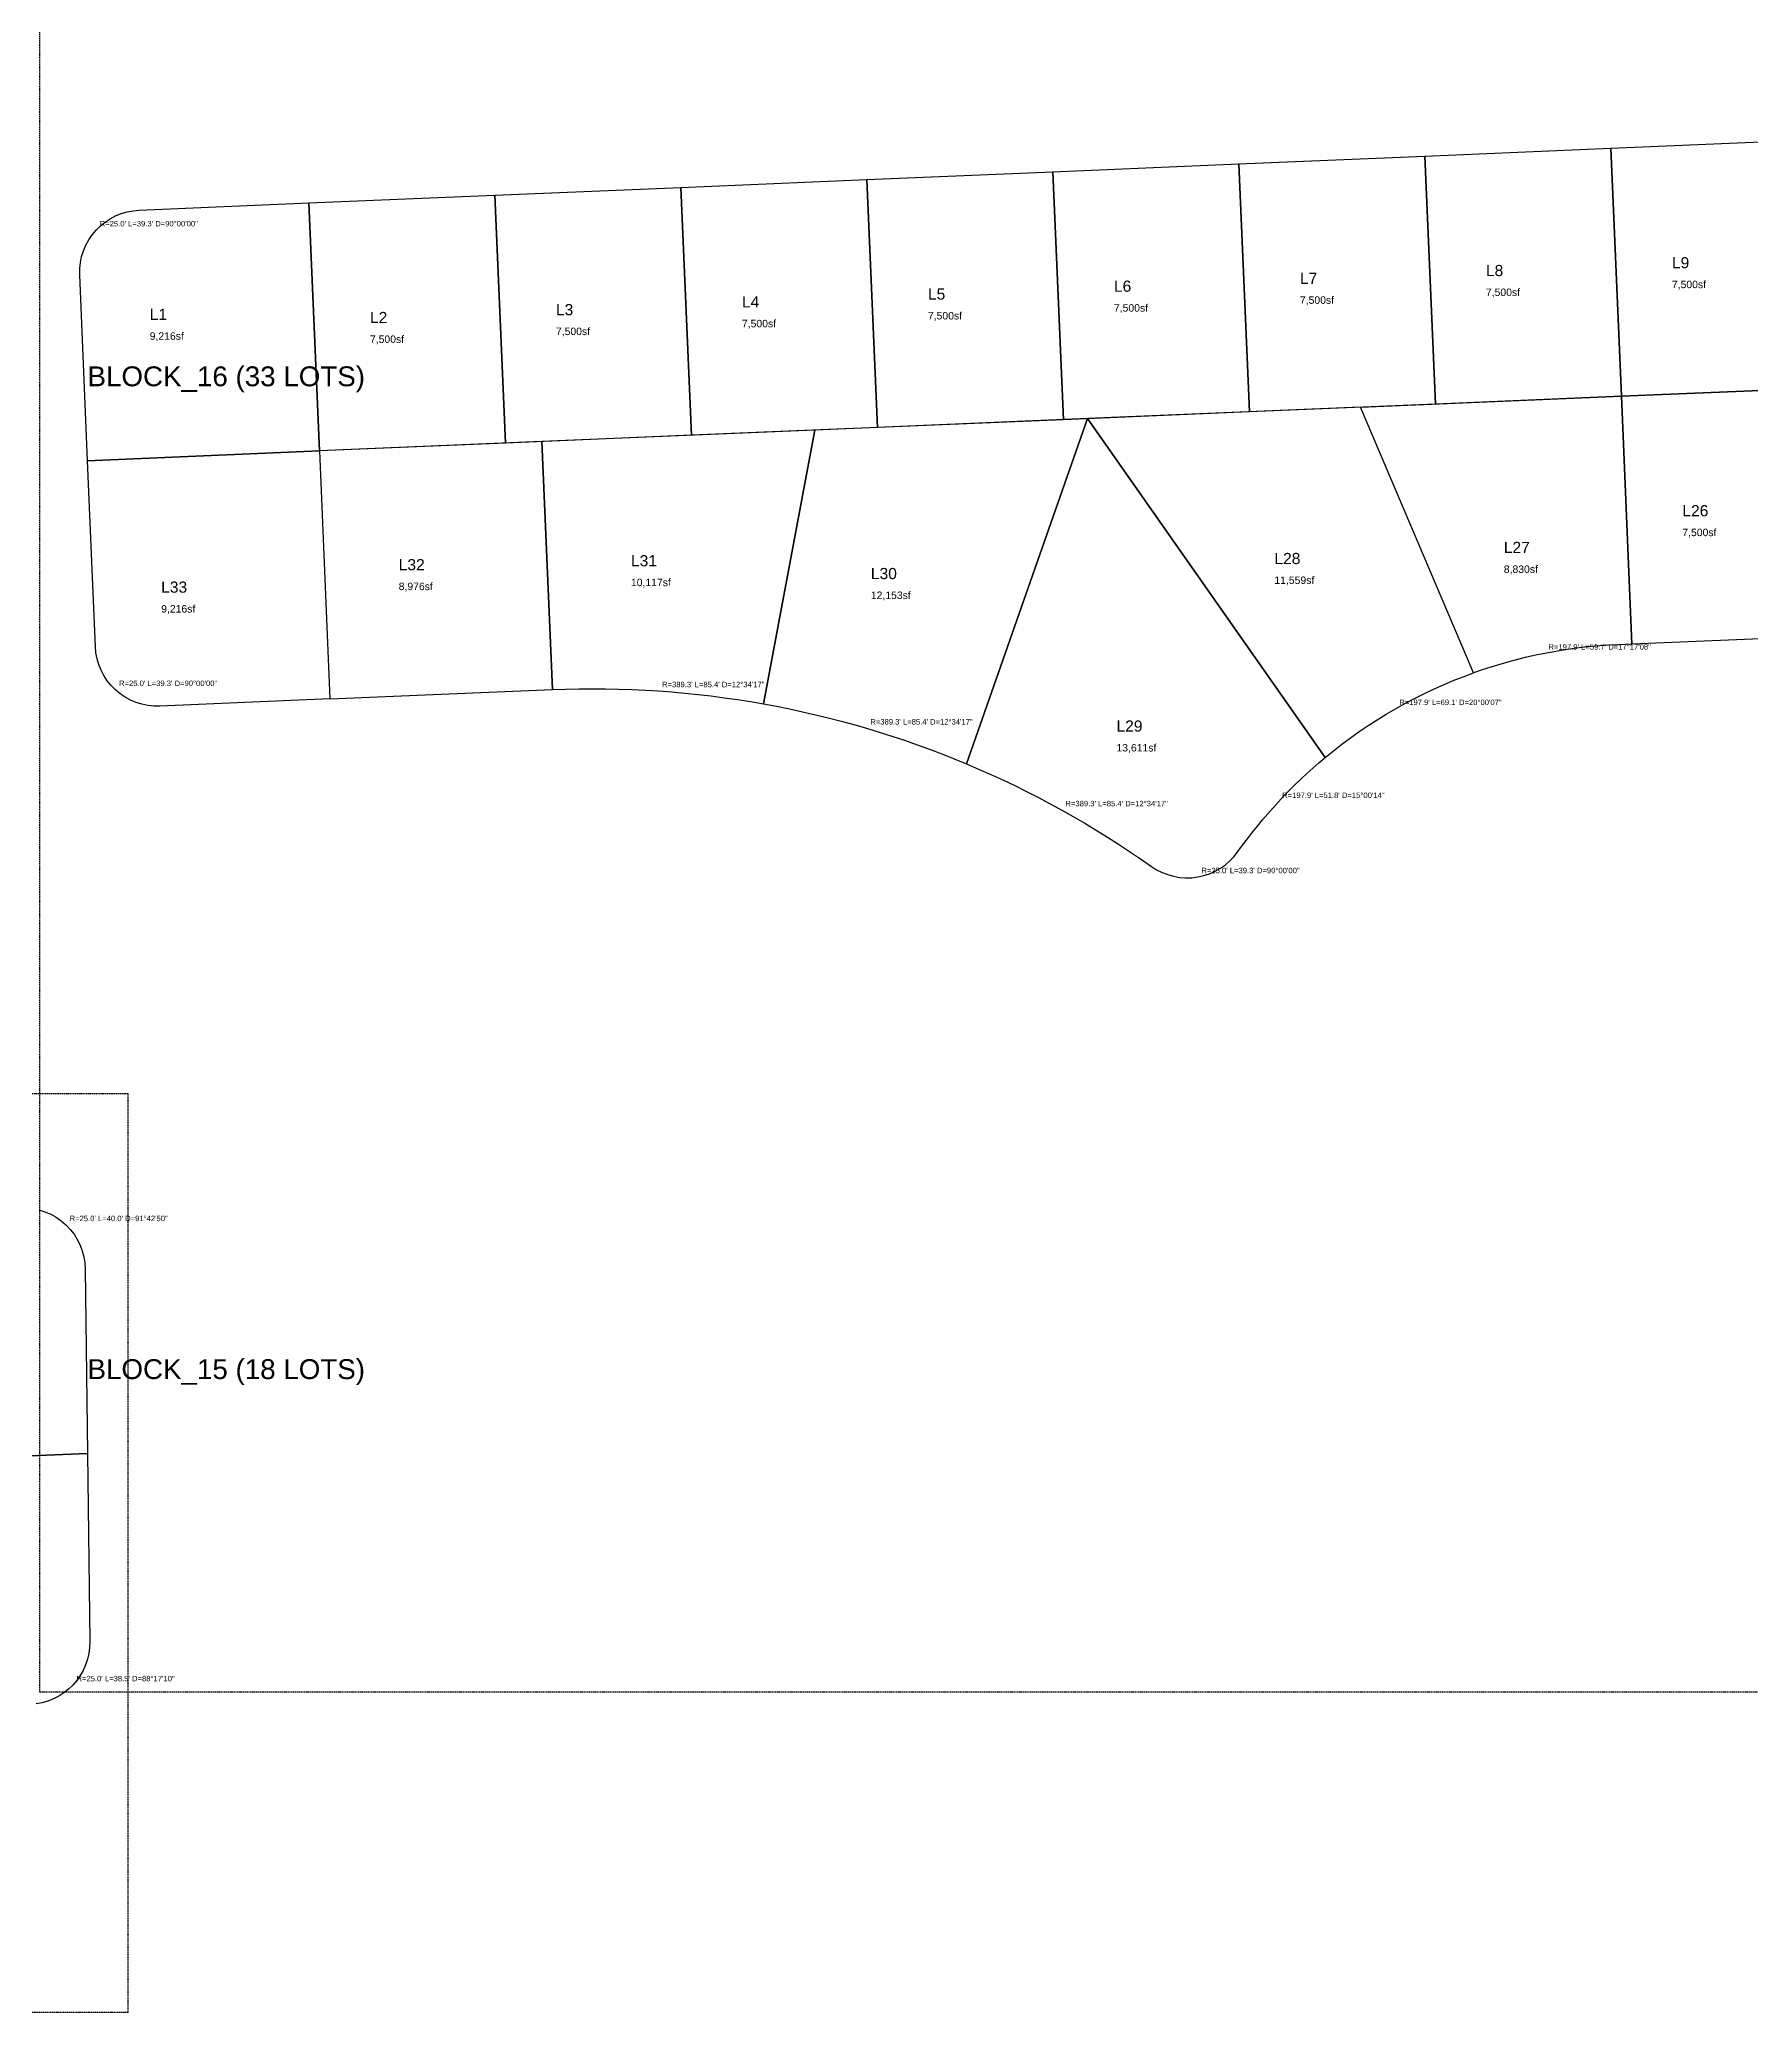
# Model space of a CAD drawing. Extents: x -838 to 3003, y -3950 to 135.
# Drawn here: x -19 to 670, y -1425 to -630 of the extents above; entities that cross this region are included whole.
import ezdxf

# ---------------------------------------------------------------- set-up
doc = ezdxf.new("R2010")
doc.units = 0
doc.linetypes.add('DASHED', pattern=[0.75, 0.5, -0.25])
for name, color, linetype in [('BLOCK-BORDER', 8, 'DASHED'), ('BLOCK-TITLE', 2, 'CONTINUOUS'), ('LOT-BOUNDARY', 4, 'CONTINUOUS'), ('LOT-CURVE', 6, 'CONTINUOUS'), ('LOT-DIM', 7, 'CONTINUOUS'), ('LOT-TEXT', 2, 'CONTINUOUS')]:
    doc.layers.add(name, color=color, linetype=linetype)
doc.styles.get("Standard").update_dxf_attribs({"font": 'Arial'})

msp = doc.modelspace()

# ---------------------------------------------------------------- linework, layer by layer
at = {"layer": 'BLOCK-BORDER'}
for p, q in [((-19.2021, -1296.1371), (-19.2021, -599.5257)), ((-838.2653, -1054.9627), (16.2147, -1054.9627)), ((16.2147, -1054.9627), (16.2147, -1425.2196)), ((1334.3195, -1296.1371), (-19.2021, -1296.1371)), ((16.2147, -1425.2196), (-838.2653, -1425.2196))]:
    msp.add_line(p, q, dxfattribs=at)
at = {"layer": 'LOT-BOUNDARY'}
for p, q in [((538.8178, -677.2499), (613.7516, -674.0984)), ((613.7516, -674.0984), (688.6854, -670.9468)), ((613.7516, -674.0984), (617.9537, -774.01)), ((617.9537, -774.01), (613.7516, -674.0984)), ((314.0166, -686.7046), (388.9503, -683.5531)), ((388.9503, -683.5531), (463.8841, -680.4015)), ((388.9503, -683.5531), (393.1524, -783.4647)), ((393.1524, -783.4647), (388.9503, -683.5531)), ((463.8841, -680.4015), (538.8178, -677.2499)), ((463.8841, -680.4015), (468.0862, -780.3132)), ((468.0862, -780.3132), (463.8841, -680.4015)), ((538.8178, -677.2499), (543.0199, -777.1616)), ((543.0199, -777.1616), (538.8178, -677.2499)), ((164.1491, -693.0078), (239.0828, -689.8562)), ((239.0828, -689.8562), (314.0166, -686.7046)), ((239.0828, -689.8562), (243.2849, -789.7679)), ((243.2849, -789.7679), (239.0828, -689.8562)), ((314.0166, -686.7046), (318.2187, -786.6163)), ((318.2187, -786.6163), (314.0166, -686.7046)), ((20.7758, -699.0378), (89.2153, -696.1594)), ((89.2153, -696.1594), (164.1491, -693.0078)), ((89.2153, -696.1594), (93.4174, -796.071)), ((93.4174, -796.071), (89.2153, -696.1594)), ((164.1491, -693.0078), (168.3512, -792.9195)), ((168.3512, -792.9195), (164.1491, -693.0078)), ((0, -800), (-3.1516, -725.0662)), ((692.8875, -770.8585), (617.9537, -774.01)), ((617.9537, -774.01), (692.8875, -770.8585)), ((512.8067, -778.4323), (402.9038, -783.0546)), ((543.0199, -777.1616), (468.0862, -780.3132)), ((512.8067, -778.4323), (617.9537, -774.01)), ((558.3256, -885.5195), (512.8067, -778.4323)), ((558.3256, -885.5195), (512.8067, -778.4323)), ((617.9537, -774.01), (543.0199, -777.1616)), ((622.1558, -873.9217), (617.9537, -774.01)), ((617.9537, -774.01), (622.1558, -873.9217)), ((318.2187, -786.6163), (243.2849, -789.7679)), ((402.9038, -783.0546), (293.001, -787.6769)), ((393.1524, -783.4647), (318.2187, -786.6163)), ((354.0941, -922.1106), (402.9038, -783.0546)), ((402.9038, -783.0546), (354.0941, -922.1106)), ((468.0862, -780.3132), (393.1524, -783.4647)), ((498.6037, -919.5845), (402.9038, -783.0546)), ((402.9038, -783.0546), (498.6037, -919.5845)), ((183.0981, -792.2992), (93.4174, -796.071)), ((168.3512, -792.9195), (93.4174, -796.071)), ((243.2849, -789.7679), (168.3512, -792.9195)), ((293.001, -787.6769), (183.0981, -792.2992)), ((187.3002, -892.2109), (183.0981, -792.2992)), ((183.0981, -792.2992), (187.3002, -892.2109)), ((272.3438, -897.9748), (293.001, -787.6769)), ((293.001, -787.6769), (272.3438, -897.9748)), ((93.4174, -796.071), (0, -800)), ((0, -800), (93.4174, -796.071)), ((3.1516, -874.9338), (0, -800)), ((93.4174, -796.071), (97.6195, -895.9827)), ((93.4174, -796.071), (97.6195, -895.9827)), ((622.1558, -873.9217), (616.7192, -874.1343)), ((697.0895, -870.7701), (622.1558, -873.9217)), ((97.6195, -895.9827), (29.18, -898.8611)), ((97.6195, -895.9827), (187.3002, -892.2109)), ((-0.9025, -1125.72), (0, -1200)), ((0, -1200), (-92.9079, -1203.9075)), ((-92.9079, -1203.9075), (0, -1200)), ((0, -1200), (0.9207, -1275.776))]:
    msp.add_line(p, q, dxfattribs=at)
at = {"layer": 'LOT-CURVE'}
for p, q in [((15.9231, -699.7227), (18.3326, -699.261)), ((18.3326, -699.261), (20.7758, -699.0378)), ((1.8517, -708.982), (3.4215, -707.0965)), ((3.4215, -707.0965), (5.1685, -705.374)), ((5.1685, -705.374), (7.0759, -703.831)), ((7.0759, -703.831), (9.1254, -702.4824)), ((9.1254, -702.4824), (11.2972, -701.3412)), ((11.2972, -701.3412), (13.5703, -700.4183)), ((13.5703, -700.4183), (15.9231, -699.7227)), ((-2.381, -717.7703), (-1.6523, -715.4276)), ((-1.6523, -715.4276), (-0.6974, -713.1677)), ((-0.6974, -713.1677), (0.4743, -711.0122)), ((0.4743, -711.0122), (1.8517, -708.982)), ((-3.1516, -725.0662), (-3.1343, -722.6129)), ((-3.1343, -722.6129), (-2.8766, -720.1731)), ((-2.8766, -720.1731), (-2.381, -717.7703)), ((612.9917, -874.3251), (609.2684, -874.5861)), ((616.7192, -874.1343), (612.9917, -874.3251)), ((3.3748, -877.377), (3.1516, -874.9338)), ((3.8365, -879.7865), (3.3748, -877.377)), ((4.5321, -882.1392), (3.8365, -879.7865)), ((5.4549, -884.4124), (4.5321, -882.1392)), ((568.9702, -882.0496), (565.4004, -883.1393)), ((572.5599, -881.0274), (568.9702, -882.0496)), ((576.1683, -880.0731), (572.5599, -881.0274)), ((579.794, -879.187), (576.1683, -880.0731)), ((583.4357, -878.3694), (579.794, -879.187)), ((587.0923, -877.6206), (583.4357, -878.3694)), ((590.7622, -876.9409), (587.0923, -877.6206)), ((594.4444, -876.3306), (590.7622, -876.9409)), ((598.1374, -875.7897), (594.4444, -876.3306)), ((601.84, -875.3186), (598.1374, -875.7897)), ((605.5508, -874.9173), (601.84, -875.3186)), ((609.2684, -874.5861), (605.5508, -874.9173)), ((6.5961, -886.5842), (5.4549, -884.4124)), ((7.9448, -888.6337), (6.5961, -886.5842)), ((9.4877, -890.5411), (7.9448, -888.6337)), ((542.3352, -892.0449), (546.2784, -890.2831)), ((546.2784, -890.2831), (550.2592, -888.6078)), ((550.2592, -888.6078), (554.2756, -887.0197)), ((554.2756, -887.0197), (558.3256, -885.5195)), ((561.8518, -884.2961), (558.3256, -885.5195)), ((565.4004, -883.1393), (561.8518, -884.2961)), ((11.2103, -892.2881), (9.4877, -890.5411)), ((13.0957, -893.8579), (11.2103, -892.2881)), ((15.126, -895.2353), (13.0957, -893.8579)), ((17.2815, -896.407), (15.126, -895.2353)), ((19.5414, -897.3618), (17.2815, -896.407)), ((21.8841, -898.0906), (19.5414, -897.3618)), ((24.2869, -898.5862), (21.8841, -898.0906)), ((187.3002, -892.2109), (192.635, -892.0232)), ((192.635, -892.0232), (197.9719, -891.9086)), ((197.9719, -891.9086), (203.3098, -891.8672)), ((203.3098, -891.8672), (208.6478, -891.8991)), ((208.6478, -891.8991), (213.9848, -892.0041)), ((213.9848, -892.0041), (219.3199, -892.1823)), ((219.3199, -892.1823), (224.6521, -892.4336)), ((224.6521, -892.4336), (229.9803, -892.7581)), ((229.9803, -892.7581), (235.3035, -893.1555)), ((235.3035, -893.1555), (240.6208, -893.626)), ((240.6208, -893.626), (245.9312, -894.1693)), ((245.9312, -894.1693), (251.2336, -894.7853)), ((251.2336, -894.7853), (256.5271, -895.4741)), ((256.5271, -895.4741), (261.8106, -896.2353)), ((261.8106, -896.2353), (267.0832, -897.0689)), ((267.0832, -897.0689), (272.3438, -897.9748)), ((272.3438, -897.9748), (277.5916, -898.9527)), ((526.9744, -899.9393), (530.7491, -897.8405)), ((530.7491, -897.8405), (534.5686, -895.8245)), ((534.5686, -895.8245), (538.4313, -893.8924)), ((538.4313, -893.8924), (542.3352, -892.0449)), ((26.7267, -898.8438), (24.2869, -898.5862)), ((29.18, -898.8611), (26.7267, -898.8438)), ((277.5916, -898.9527), (282.8254, -900.0024)), ((282.8254, -900.0024), (288.0444, -901.1239)), ((288.0444, -901.1239), (293.2475, -902.3168)), ((293.2475, -902.3168), (298.4337, -903.5809)), ((298.4337, -903.5809), (303.6021, -904.9161)), ((303.6021, -904.9161), (308.7517, -906.3219)), ((515.9375, -906.7227), (519.5668, -904.3814)), ((519.5668, -904.3814), (523.2464, -902.12)), ((523.2464, -902.12), (526.9744, -899.9393)), ((308.7517, -906.3219), (313.8816, -907.7983)), ((313.8816, -907.7983), (318.9907, -909.3449)), ((318.9907, -909.3449), (324.0781, -910.9614)), ((324.0781, -910.9614), (329.1429, -912.6475)), ((329.1429, -912.6475), (334.1841, -914.4029)), ((505.368, -914.2134), (508.8364, -911.6398)), ((508.8364, -911.6398), (512.3601, -909.1425)), ((512.3601, -909.1425), (515.9375, -906.7227)), ((334.1841, -914.4029), (339.2008, -916.2272)), ((339.2008, -916.2272), (344.192, -918.1202)), ((344.192, -918.1202), (349.1567, -920.0814)), ((349.1567, -920.0814), (354.0941, -922.1106)), ((354.0941, -922.1106), (359.0032, -924.2072)), ((493.6865, -923.8038), (496.1279, -921.674)), ((496.1279, -921.674), (498.6037, -919.5845)), ((498.6037, -919.5845), (501.9566, -916.8621)), ((501.9566, -916.8621), (505.368, -914.2134)), ((359.0032, -924.2072), (363.883, -926.371)), ((363.883, -926.371), (368.7328, -928.6015)), ((368.7328, -928.6015), (373.5515, -930.8982)), ((486.5762, -930.4287), (488.9101, -928.1817)), ((488.9101, -928.1817), (491.2804, -925.9732)), ((491.2804, -925.9732), (493.6865, -923.8038)), ((373.5515, -930.8982), (378.3382, -933.2609)), ((378.3382, -933.2609), (383.0922, -935.6889)), ((383.0922, -935.6889), (387.8123, -938.1819)), ((477.6177, -939.7895), (479.7996, -937.3947)), ((479.7996, -937.3947), (482.0203, -935.0358)), ((482.0203, -935.0358), (484.2794, -932.7136)), ((484.2794, -932.7136), (486.5762, -930.4287)), ((387.8123, -938.1819), (392.4979, -940.7395)), ((392.4979, -940.7395), (397.1479, -943.361)), ((397.1479, -943.361), (401.7615, -946.046)), ((471.3113, -947.1839), (473.373, -944.6848)), ((473.373, -944.6848), (475.4753, -942.2198)), ((475.4753, -942.2198), (477.6177, -939.7895)), ((401.7615, -946.046), (406.3379, -948.7941)), ((406.3379, -948.7941), (410.8762, -951.6046)), ((410.8762, -951.6046), (415.3755, -954.4771)), ((465.3754, -954.8788), (467.312, -952.2815)), ((467.312, -952.2815), (469.2908, -949.7163)), ((469.2908, -949.7163), (471.3113, -947.1839)), ((415.3755, -954.4771), (419.835, -957.4111)), ((419.835, -957.4111), (424.2538, -960.4059)), ((424.2538, -960.4059), (428.6312, -963.461)), ((458.409, -962.8076), (460.2709, -961.21)), ((460.2709, -961.21), (461.9672, -959.4376)), ((461.9672, -959.4376), (463.4816, -957.5074)), ((463.4816, -957.5074), (465.3754, -954.8788)), ((428.6312, -963.461), (430.7005, -964.779)), ((430.7005, -964.779), (432.889, -965.8877)), ((432.889, -965.8877), (435.1757, -966.7767)), ((435.1757, -966.7767), (437.5385, -967.4372)), ((437.5385, -967.4372), (439.9547, -967.8629)), ((439.9547, -967.8629), (442.4009, -968.0498)), ((442.4009, -968.0498), (444.8537, -967.9959)), ((444.8537, -967.9959), (447.2894, -967.702)), ((447.2894, -967.702), (449.6846, -967.1707)), ((449.6846, -967.1707), (452.0162, -966.4072)), ((452.0162, -966.4072), (454.2616, -965.4188)), ((454.2616, -965.4188), (456.3994, -964.2151)), ((456.3994, -964.2151), (458.409, -962.8076)), ((-19.5196, -1101.8511), (-17.1373, -1102.6093)), ((-17.1373, -1102.6093), (-14.8426, -1103.6016)), ((-14.8426, -1103.6016), (-12.6585, -1104.8182)), ((-12.6585, -1104.8182), (-10.6068, -1106.2468)), ((-10.6068, -1106.2468), (-8.7081, -1107.8732)), ((-8.7081, -1107.8732), (-6.9813, -1109.6812)), ((-6.9813, -1109.6812), (-5.4437, -1111.6525)), ((-5.4437, -1111.6525), (-4.1107, -1113.7675)), ((-4.1107, -1113.7675), (-2.9956, -1116.0051)), ((-2.9956, -1116.0051), (-2.1096, -1118.3429)), ((-2.1096, -1118.3429), (-1.4615, -1120.7575)), ((-1.4615, -1120.7575), (-1.0578, -1123.2248)), ((-1.0578, -1123.2248), (-0.9025, -1125.72)), ((0.834, -1278.1811), (0.5164, -1280.5668)), ((0.9207, -1275.776), (0.834, -1278.1811)), ((-1.7816, -1287.3879), (-2.9723, -1289.4794)), ((-0.7975, -1285.1916), (-1.7816, -1287.3879)), ((-0.0291, -1282.9108), (-0.7975, -1285.1916)), ((0.5164, -1280.5668), (-0.0291, -1282.9108)), ((-7.665, -1294.9371), (-9.5544, -1296.4279)), ((-5.9277, -1293.2716), (-7.665, -1294.9371)), ((-4.3586, -1291.4467), (-5.9277, -1293.2716)), ((-2.9723, -1289.4794), (-4.3586, -1291.4467)), ((-18.2651, -1300.3939), (-20.6301, -1300.8401)), ((-15.954, -1299.7223), (-18.2651, -1300.3939)), ((-13.7182, -1298.8316), (-15.954, -1299.7223)), ((-11.5783, -1297.7301), (-13.7182, -1298.8316)), ((-9.5544, -1296.4279), (-11.5783, -1297.7301))]:
    msp.add_line(p, q, dxfattribs=at)

# ---------------------------------------------------------------- texts
at = {"layer": 'BLOCK-TITLE'}
for s, p in [('BLOCK_16 (33 LOTS)', (0, -770)), ('BLOCK_15 (18 LOTS)', (0, -1170))]:
    msp.add_text(s, height=8, dxfattribs=at).set_placement(p)
at = {"layer": 'LOT-DIM'}
for s, p in [('R=25.0\' L=39.3\' D=90%%d00\'00"', (4.9215, -705.5965)), ('R=197.9\' L=59.7\' D=17%%d17\'08"', (588.5923, -876.1206)), ('R=25.0\' L=39.3\' D=90%%d00\'00"', (12.7103, -890.7881)), ('R=389.3\' L=85.4\' D=12%%d34\'17"', (231.4803, -891.2581)), ('R=197.9\' L=69.1\' D=20%%d00\'07"', (528.4744, -898.4393)), ('R=389.3\' L=85.4\' D=12%%d34\'17"', (315.3816, -906.2983)), ('R=389.3\' L=85.4\' D=12%%d34\'17"', (393.9979, -939.2395)), ('R=197.9\' L=51.8\' D=15%%d00\'14"', (481.2996, -935.8947)), ('R=25.0\' L=39.3\' D=90%%d00\'00"', (448.7894, -966.202)), ('R=25.0\' L=40.0\' D=91%%d42\'50"', (-7.2081, -1106.3732)), ('R=25.0\' L=38.5\' D=88%%d17\'10"', (-4.4277, -1291.7716))]:
    msp.add_text(s, height=2.2, dxfattribs=at).set_placement(p)
at = {"layer": 'LOT-TEXT'}
for s, height, p in [('L8', 4.5, (563.3858, -725.63)), ('L9', 4.5, (638.3195, -722.4784)), ('L5', 4.5, (338.5845, -735.0847)), ('L6', 4.5, (413.5183, -731.9331)), ('L7', 4.5, (488.452, -728.7816)), ('7,500sf', 3, (563.3858, -733.63)), ('7,500sf', 3, (638.3195, -730.4784)), ('L1', 4.5, (25.0514, -743.2669)), ('L3', 4.5, (188.717, -741.3878)), ('L4', 4.5, (263.6508, -738.2363)), ('7,500sf', 3, (413.5183, -739.9331)), ('7,500sf', 3, (488.452, -736.7816)), ('L2', 4.5, (113.7832, -744.5394)), ('7,500sf', 3, (188.717, -749.3878)), ('7,500sf', 3, (263.6508, -746.2363)), ('7,500sf', 3, (338.5845, -743.0847)), ('9,216sf', 3, (25.0514, -751.2669)), ('7,500sf', 3, (113.7832, -752.5394)), ('L26', 4.5, (642.5216, -822.3901)), ('L27', 4.5, (570.5922, -837.2036)), ('7,500sf', 3, (642.5216, -830.3901)), ('L32', 4.5, (125.3588, -844.141)), ('L31', 4.5, (218.9358, -842.5405)), ('L28', 4.5, (478.16, -841.6478)), ('8,830sf', 3, (570.5922, -845.2036)), ('L33', 4.5, (29.6737, -853.1697)), ('8,976sf', 3, (125.3588, -852.141)), ('10,117sf', 3, (218.9358, -850.5405)), ('L30', 4.5, (315.5857, -847.7042)), ('11,559sf', 3, (478.16, -849.6478)), ('9,216sf', 3, (29.6737, -861.1697)), ('12,153sf', 3, (315.5857, -855.7042)), ('L29', 4.5, (414.5429, -909.1436)), ('13,611sf', 3, (414.5429, -917.1436))]:
    msp.add_text(s, height=height, dxfattribs=at).set_placement(p)

doc.saveas('drawing.dxf')
